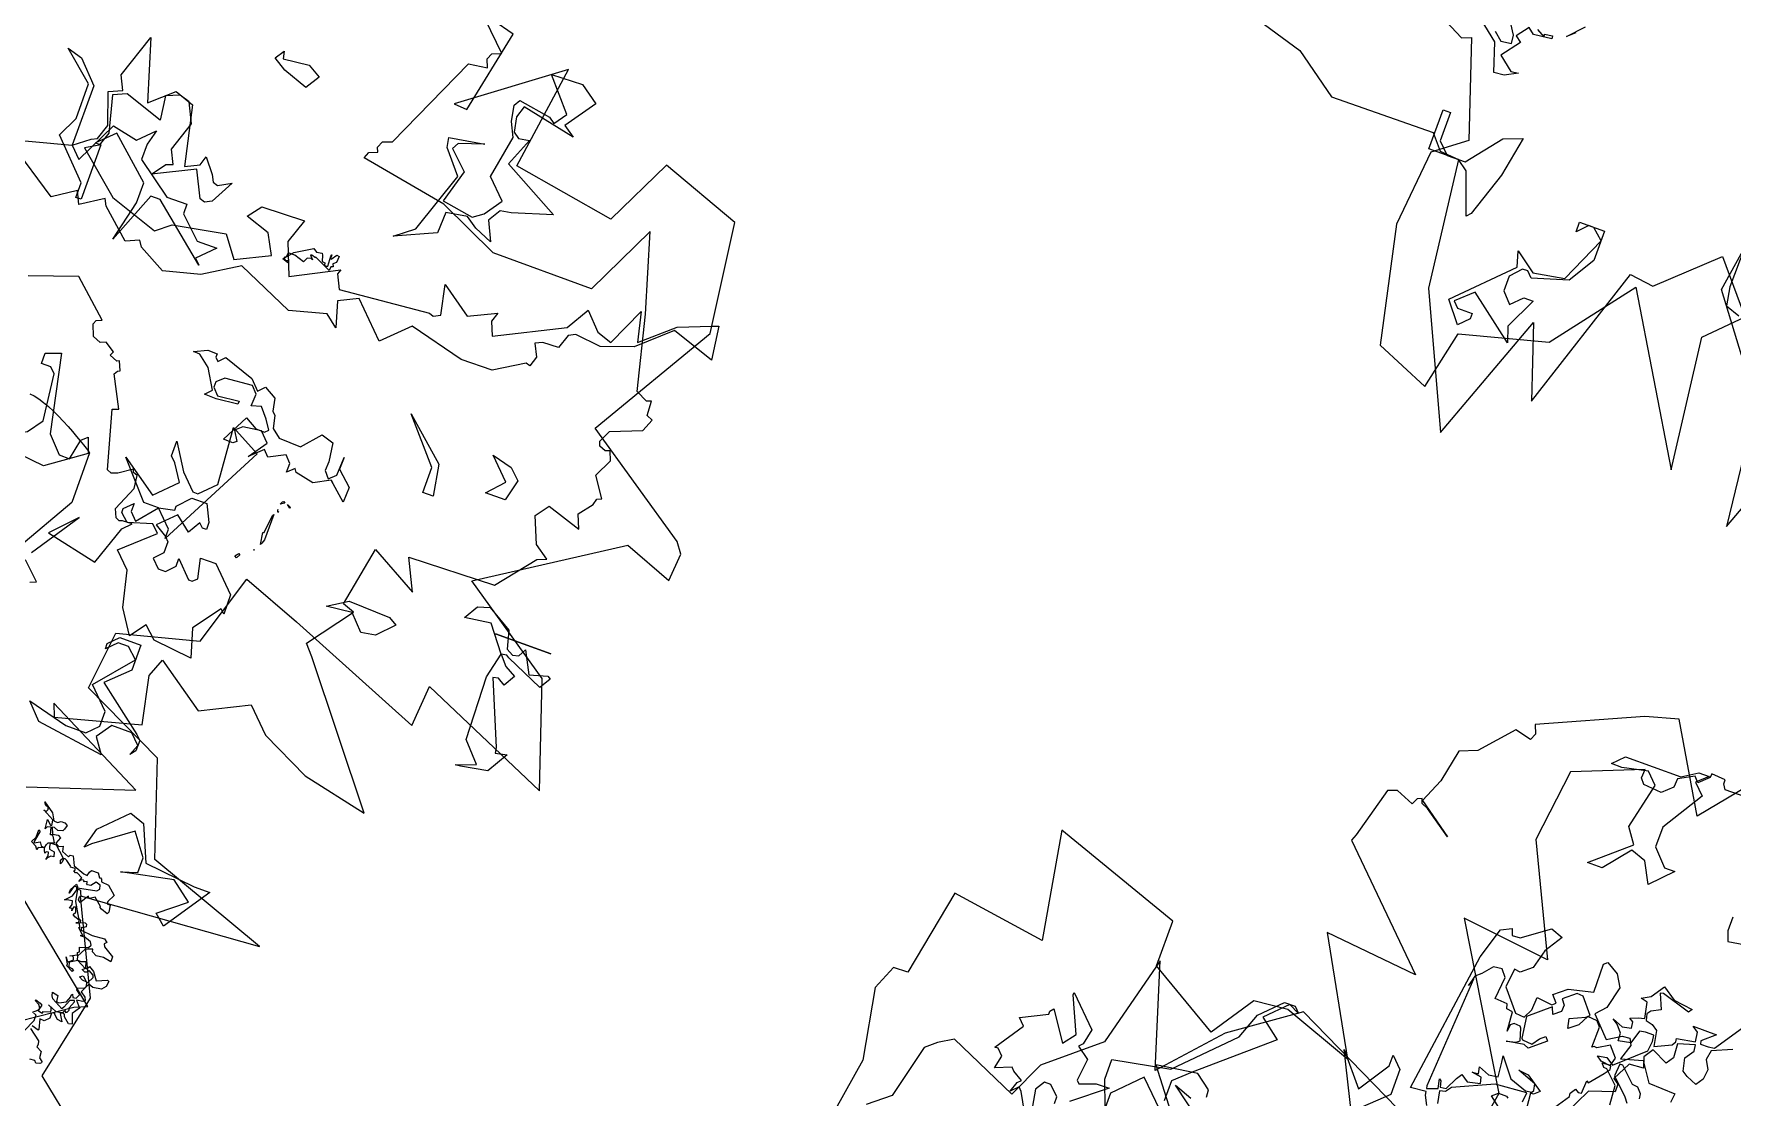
# Model space of a CAD drawing. Header units: metres. Extents: x -71 to 881, y -503 to 661.
# Drawn here: x 262.47 to 268.9, y 206.33 to 210.36 of the extents above; entities that cross this region are included whole.
import ezdxf

# ---------------------------------------------------------------- set-up
doc = ezdxf.new("R2010")
doc.units = ezdxf.units.M
doc.layers.add('ARBRE', color=100, linetype='Continuous', lineweight=13, true_color=0x00ff3f)

# ---------------------------------------------------------------- blocks, each defined once
blk = doc.blocks.new('WMF2', base_point=(0, 0.01))
at = {"color": 251, "lineweight": 0, "true_color": 0x636466}
for points in [[(134.73, -222.86), (140.59, -222.8), (140.98, -223.38), (140.96, -223.82), (142.59, -223.95), (142.62, -223.52), (143.7, -222.51), (144.2, -223.11), (145.93, -222.16), (146.02, -221.17), (147.09, -220.14), (149.19, -220.32), (149.69, -220.93), (149.6, -221.91), (157.24, -218.9), (158.3, -210.64), (152.62, -198.66), (162.76, -199.86), (152.65, -183.05), (154.26, -173.69), (175.85, -184.22), (183.13, -179.1), (188.97, -172.64), (192.5, -184.13), (195.26, -173.72), (200.97, -168.92), (202.85, -164.87), (210.8, -168.41), (212.43, -167.44), (213.62, -166.42), (215.13, -160.27), (217.5, -158.38)], [(202.84, -51.25), (195.1, -48.95), (190.12, -45.33), (178.29, -45.44), (176.89, -43.78), (174.7, -43.59), (173.01, -29.2), (166.39, -14.78), (160.89, -29.58), (158.19, -21.39), (152.68, -38.14), (149.95, -37.75), (143.85, -43.43), (139.57, -38.33)], [(135.29, -33.25), (133.39, -15.7), (130.63, -23.1)], [(44.16, -28.75), (49.49, -33.04), (47.38, -42.86), (52.22, -53.02), (31.88, -54.47), (45.91, -59.56), (49.4, -70.11), (59.14, -74.81), (58.34, -81.44), (49.36, -83.76), (46.84, -91.88), (40.14, -89.34), (24.4, -82.93), (24.01, -87.6), (8.81, -80.93), (12.69, -92.64), (23.58, -100.08), (8.83, -109.56), (3.27, -107.44), (3.01, -110.61), (3.9, -111.79), (16.57, -120.44), (8.22, -134.47), (9.81, -146.85), (18.98, -150.2), (22.71, -142.59), (34.39, -144.58), (32.65, -156.43), (43.16, -148.65), (41.63, -148.52), (39.67, -158.01), (44.92, -159.4)], [(162.25, -221.47), (162.55, -220.76), (164.41, -221.19), (167.6, -217.66), (169.53, -216.89), (170.28, -213.15), (171.44, -210.43), (167.5, -207.63), (170.63, -209.8), (171.33, -210.11), (171.53, -210.62), (172.06, -210.42), (172.36, -209.7), (174.37, -210.56), (175.39, -210.16), (176.98, -204.42), (177.29, -203.7), (165.65, -192.21), (176.34, -193.26), (169.52, -180.97), (177.55, -183.87), (181.35, -183.49), (184.59, -178.67), (192.69, -183.49), (192.69, -188.7), (207.51, -193.95), (205.44, -181.84), (216.23, -183.49), (218.11, -173.58), (219.76, -173.52), (220.92, -170.8), (219.49, -162.84), (220.49, -156.77)], [(187.58, -60.7), (178.92, -56.25), (177.9, -56.66), (174.32, -45.95), (177.81, -43.34), (178.67, -34.61), (175.87, -21.54), (169.72, -18.91), (168.26, -25.61), (158.55, -28.14), (151.66, -37.02), (141.23, -19.49), (142.97, -34.33), (135.13, -42.17)], [(59.11, -34.32), (48.77, -41.31), (47.36, -41.88), (58.37, -50.92)], [(61.87, -62.25), (50.47, -66), (62.16, -71.92), (61.59, -70.48), (52.23, -72.98), (53.36, -78.3), (52.54, -80.39), (46.99, -76.49), (41.75, -79.1), (39.13, -76.49), (33.51, -73.76), (26.05, -72.12), (37.25, -86.3), (38.33, -87.51), (34.61, -92.45), (35.99, -92.94), (34.69, -99.75), (29.28, -96.73), (30.97, -100.19), (21.09, -100.49), (17.67, -104.7), (16.66, -105.12), (18.28, -106.23), (19.48, -109.18), (18.41, -110.67), (14.49, -109.41), (15.1, -110.95), (13.93, -112.47), (13.73, -113.15), (13.23, -113.37), (14.72, -115.61), (13.76, -117.64), (14.16, -118.66), (14.68, -118.45), (15.39, -118.76), (15.6, -119.27), (14.94, -120.61), (11.56, -121.96), (10.97, -123.39), (11.67, -123.68), (11.74, -125.32), (12.27, -125.11), (13.58, -125.77), (15.6, -134.05), (18.21, -142.77), (22.11, -134.68), (33.61, -134.71), (40.51, -137.9), (50.45, -139.73), (50.16, -140.44), (49.24, -140.81), (49.44, -141.32), (49.15, -142.04), (48.13, -142.44), (43.19, -153.31), (41.06, -153.59), (41.43, -154.51), (41.13, -155.22), (40.11, -155.63), (43.05, -158.46)], [(131.8, -232.03), (142.53, -219.05), (147.98, -228.38), (151.61, -227.39), (162.65, -222.48), (162.25, -221.47), (162.25, -221.47)], [(57.77, -59.77), (57.34, -59.74), (56.99, -59.99), (56.55, -59.99), (56.22, -59.81), (56.35, -59.33), (56.48, -59.08), (57.01, -58.91), (57.45, -59.12), (57.71, -59.07), (57.42, -58.35), (56.8, -58.47), (56.47, -58.28), (56.73, -57.56), (56.31, -57.33), (55.87, -57.53), (55.75, -56.92), (54.93, -56.6), (54.8, -56.85), (54.47, -56.9), (54, -55.88), (52.71, -55.43), (52.29, -55.4), (52.19, -55.8), (52.04, -56.06), (51.25, -56.07), (50.96, -55.61), (50.83, -55.62), (50.67, -55.53), (50.58, -55.28), (49.76, -55.18), (48.77, -54.33), (49.22, -53.47), (49.17, -53.21), (48.84, -53.17), (48.7, -52.42), (48.83, -52.17), (49.57, -52.45), (49.82, -52.58), (49.78, -52.67), (50.67, -53.46), (51.2, -53.08), (51.37, -53.18), (51.41, -53.31), (52.03, -52.33), (52.28, -52.54), (52.29, -52.9), (52.25, -52.99), (52.13, -53.02), (52.29, -53.33), (52.38, -53.6), (52.8, -53.6), (52.54, -52.26), (51.6, -50.66), (51.34, -50.52), (51.27, -50.28), (50.74, -50.44), (50.57, -50.33), (50.48, -50.06), (50.84, -49.82), (50.98, -49.78), (50.89, -49.52), (49.55, -49.37), (48.16, -49.5), (47.78, -49.18), (48, -48.98), (47.85, -48.67), (46.68, -47.94), (46.65, -47.37), (47.56, -47.53), (48.39, -47.43), (48.9, -47.71), (48.98, -47.97), (49.76, -47.72), (50.3, -46.68), (50.19, -46.3), (49.75, -46.27), (49.22, -46.45), (49.02, -45.79), (48.86, -45.72), (48.68, -46.06), (48.07, -45.73), (47.44, -44.86), (46.32, -45.35), (46.14, -45.25), (46.23, -44.64), (46.6, -44.17), (47.56, -44.03), (48.1, -44.22), (48.58, -43.15), (48.01, -42.73), (47.85, -42.43), (48.07, -42.2), (48.76, -42.13), (48.17, -41.4), (48.71, -40.58), (48.32, -39.48), (48.7, -39.37), (49.37, -39.95), (49.47, -40.2), (49.63, -40.29), (49.94, -40.13), (49.49, -39.35), (50.01, -39.4), (50.51, -39.88), (50.54, -40.02), (50.86, -39.85), (50.83, -39.28), (51.31, -38.78), (51.84, -38.83), (51.55, -37.7), (51.59, -37.62), (52.39, -37.81)], [(52.44, -37.5), (51.18, -36.52), (51.08, -36.13), (51.12, -35.83), (50.51, -35.51), (50.45, -34.8), (50.07, -34.49), (50.03, -34.34), (50.2, -34.23), (50.61, -34.11), (50.82, -34.33), (51.37, -34.3)], [(53.01, -37.03), (52.38, -38.45), (52.36, -39.1), (52.67, -39.15)], [(52.85, -39.25), (52.39, -39.66), (52.26, -39.92), (52.49, -40.27), (53.02, -40.55), (52.98, -40.64), (52.41, -40.45), (52.16, -40.32), (52.31, -39.62), (51.9, -39.53), (51.76, -39.57), (51.81, -39.69), (51.02, -39.94), (51.02, -40.16), (51.11, -40.42), (51.46, -40.59), (50.47, -40.19), (49.85, -40.29), (49.72, -40.33), (49.57, -40.61), (49.49, -40.55), (49.46, -40.43), (49.28, -40.54), (49.15, -40.81), (49.22, -41.05), (48.9, -41.88), (48.95, -42.01), (49.46, -41.85), (49.82, -40.94), (49.95, -40.7), (51.24, -41.37), (51.43, -41.67), (51.53, -42.07), (50.86, -41.92), (50.77, -41.24), (50.48, -41.18), (49.74, -41.56), (49.46, -42.27), (49.5, -42.42), (49.41, -42.59), (49.24, -42.27), (48.89, -42.32), (48.63, -42.83), (49.09, -43.19), (49.12, -43.32), (49.21, -43.37), (48.38, -43.7), (48.25, -43.95), (48.36, -44.36), (48.89, -44.41), (49.31, -44.64), (48.96, -44.87), (48.46, -44.41), (48.27, -44.32), (47.88, -45.08), (47.97, -45.33), (48.55, -45.65), (48.68, -45.4), (48.96, -45.31), (49.3, -45.49), (49.06, -45.7), (50.1, -46.26), (50.9, -45.79), (50.93, -45.72), (50.82, -45.31), (50.42, -45.22), (50.17, -45.09), (50.28, -44.9), (51.03, -45.31), (51.03, -45.54), (51.44, -46.19), (51.18, -45.85), (51.02, -45.76), (50.63, -46.1), (50.58, -46.17), (50.67, -46.44), (50.83, -46.52), (51.09, -46.45), (50.35, -46.83), (50.42, -47.09), (50.26, -47.21), (50.42, -47.72), (49.49, -48.01), (49.31, -48.35), (49.49, -48.67), (50.03, -48.84), (50.3, -48.99), (50.77, -48.92), (50.44, -48.95), (51.22, -49.71), (51.11, -49.74), (51.31, -50.19), (51.71, -50.04), (51.65, -50.13), (51.4, -50.23), (51.47, -50.48), (52.03, -50.67), (52.29, -50.82), (52.12, -51.17), (52.29, -51.69), (52.54, -51.59), (52.57, -51.17), (52.63, -51.43), (52.9, -51.36), (52.76, -51.82), (52.87, -52.23), (53.49, -52.1), (53.75, -52.03), (53.04, -52.74), (52.85, -53.52), (52.92, -53.78), (53.01, -53.82), (53.28, -53.74), (53.5, -52.87), (53.5, -53.31), (53.09, -54.09), (52.87, -53.87), (52.85, -53.74), (50.74, -54.16), (50.47, -54.45), (50.6, -54.86), (51.14, -55.04), (51.55, -54.48), (51.91, -54.45), (52.09, -54.54), (52.03, -54.61), (52.09, -54.76), (52.39, -54.6), (52.42, -54.73), (52.51, -54.77), (52.77, -54.69), (52.92, -54.44), (52.77, -54.92), (53.44, -55.27), (53.59, -55.23), (53.84, -55.36), (53.75, -55.52), (53.79, -55.66), (54.35, -55.63), (54.31, -55.72), (54.95, -56.16), (55.21, -56.29), (55.34, -56.28), (55.36, -55.82), (55.49, -55.58), (55.61, -55.96), (55.42, -56.31), (56.6, -57.37), (57.04, -57.37), (57.3, -57.31), (57.27, -56.95), (57.18, -56.7), (56.58, -56.58), (56.42, -56.07), (56.77, -56.03), (57.04, -55.74), (57.17, -55.49), (57.04, -55.96), (57.15, -56.34), (57.42, -56.28), (57.5, -56.1), (57.66, -56.41), (57.75, -56.66), (58.41, -56.45), (58.45, -56.16), (58.7, -56.5), (59.31, -56.82), (58.99, -57.43), (58.98, -58.29), (58.79, -58.19), (59.04, -56.9), (58.99, -56.77), (58.39, -57.11), (58.15, -56.74), (57.97, -56.66), (57.71, -56.74), (57.66, -57.05), (57.53, -57.31), (56.88, -57.52), (57.28, -58.16), (57.46, -58.26), (57.59, -58.22), (57.82, -59.01), (58.22, -58.91), (58.37, -58.64), (58.47, -59.68), (57.96, -59.2), (57.81, -59.24), (57.85, -59.58), (57.93, -59.84), (59.21, -60.53), (58.92, -60.47), (58.77, -60.73), (58.88, -60.98), (59.17, -61.05), (59.42, -61.39), (58.22, -60.54), (57.77, -59.77), (57.77, -59.77)], [(169.87, -28.84), (169.25, -28.23), (167.56, -28.23), (167.56, -27.6), (168.66, -26.5), (170.48, -28.84), (164.64, -34.67), (165.12, -36.39), (162.8, -34.67), (159.28, -35.28), (156.97, -40.52), (158.19, -41.62), (158.8, -41.62), (159.88, -40.52), (159.88, -41.62), (156.97, -41.62), (156.97, -38.21), (158.8, -35.28), (162.8, -34.07), (163.41, -34.67), (164.03, -34.67), (165.12, -33.45), (165.12, -31.75), (164.03, -30.53), (162.8, -31.75), (161.71, -31.75), (163.41, -28.23), (162.8, -26.5), (168.04, -30.53), (169.87, -28.84), (169.87, -28.84)], [(138.22, -33.95), (142.72, -39.97), (141.89, -45.21), (141.95, -40.55), (141.61, -38.48), (139.96, -37.89)], [(174.7, -43.59), (178.13, -43.59), (178.13, -48.16), (177.26, -48.16), (177.26, -44.83), (176.02, -43.59), (173.91, -43.59), (170.9, -47.37), (168.8, -48.16), (169.68, -43.59), (171.36, -38.49), (171.81, -38.05), (173.47, -42.7), (174.7, -43.59), (174.7, -43.59)], [(40.86, -56.38), (43.16, -58.19), (49.01, -56.98), (47.19, -57.59), (47.19, -59.3), (49.01, -61.74), (53.04, -58.82), (53.65, -58.19), (53.04, -60.53), (50.1, -63.43), (48.41, -62.83), (46.7, -58.82), (40.86, -58.19), (39.03, -58.19), (42.55, -52.98), (43.78, -54.06), (40.86, -56.38), (40.86, -56.38)], [(167.3, -61.05), (168.14, -60.32), (166.54, -62.02)], [(171.36, -59.94), (170.42, -59.42), (170.47, -59.72), (169.59, -59.84), (169.56, -59.52), (171.59, -59.29), (172.31, -59.83), (173.34, -58.5), (172.64, -57.96), (174.22, -55.94), (172.57, -54.64), (171.71, -54.74), (173.12, -54.01), (174.29, -53.87), (175.3, -57.08), (178.61, -59.71)], [(175.68, -58.22), (174.72, -57.4), (173.53, -57.53), (173.65, -58.47), (174.34, -59.58)], [(64.7, -71.27), (60.09, -70.06), (57.77, -70.06), (56.55, -71.27), (56.55, -72.98), (58.86, -75.3), (55.34, -79.44), (56.55, -80.53), (57.77, -80.53), (58.86, -79.44), (58.86, -80.05), (57.77, -81.14), (55.34, -81.14), (55.34, -78.22), (57.77, -75.92), (52.42, -71.77), (51.91, -71.27), (51.91, -70.06), (52.42, -69.46), (51.91, -70.67), (53.02, -71.77), (55.34, -71.77), (56.55, -70.06), (55.34, -68.37), (63.01, -69.46), (64.7, -71.27)], [(69.14, -83.51), (68.47, -83.79), (70.41, -85.67)], [(70.05, -86.62), (66.45, -92.02), (69.04, -89.28), (63.17, -87.99), (61.62, -92.45), (60.75, -93.34), (61.84, -93.29), (62.18, -93.16), (62.64, -93.37), (63.02, -94.3), (61.86, -97.06), (62.03, -98.49), (62.51, -98.7), (62.64, -99.03), (64.13, -98.04), (64.8, -97.78), (65.29, -97.98), (67.08, -104.41), (66.4, -104.68), (68.19, -108.14), (67.94, -108.55), (67.68, -108.66), (68.1, -109.68), (68.37, -109.56), (69.29, -109.9), (69.08, -110.38), (70.18, -111.12), (70.78, -110.87), (71.7, -111.21), (72.22, -112.5), (72.02, -112.99), (71.4, -113.23), (75.46, -116.88), (80.69, -115.04)], [(76.15, -102.93), (75.62, -102.89), (75.04, -102.76), (74.41, -102.57), (73.74, -102.32), (73.05, -102.03), (72.35, -101.7), (71.67, -101.35), (70.98, -101), (70.34, -100.64), (69.73, -100.29), (69.19, -99.97), (68.7, -99.67), (68.31, -99.43), (68.02, -99.24), (67.83, -99.11), (67.77, -99.08), (67.77, -93.28), (71.55, -86.71)], [(18.5, -90.74), (17.84, -93.61), (20.02, -96.45), (22.98, -96.02), (22.05, -97.63), (20.72, -98), (17.93, -96.37), (17.41, -94.37), (16.65, -93.94), (15.97, -94.11), (15.49, -94.96), (14.21, -92.52), (12.21, -93.06), (11.86, -92.86), (12.6, -91.6), (16.89, -93.51), (17.23, -93.72), (17.84, -93.61), (16.91, -92.52), (15.64, -91.79), (16.37, -90.52), (17.22, -91.02), (17.83, -90.91), (14.87, -83.79), (14.78, -83.17), (13.49, -83.45), (14.87, -81.07), (17.86, -80.56), (18.47, -80.47), (16.28, -81.33), (18.28, -83.52), (18.5, -90.74), (18.5, -90.74)], [(55.55, -83.45), (56.85, -81.67), (58.61, -84.37), (59.53, -88.36), (61.31, -90.12), (57.78, -93.28), (58.61, -94.11), (61.31, -93.28), (62.23, -94.11), (62.23, -94.58), (61.31, -95.5), (61.31, -94.58), (60.48, -93.73), (58.61, -95.97), (56.85, -96.33), (56.85, -96.8), (55.55, -98.2), (53.79, -98.2), (52.87, -96.33), (52.87, -95.5), (53.33, -95.5), (53.79, -95.97), (54.63, -94.58), (56.39, -95.97), (58.23, -94.11), (56.85, -93.28), (56.39, -92.81), (56.39, -91.51), (57.31, -90.59), (56.39, -89.66), (55.55, -89.66), (54.63, -90.59), (54.63, -91.51), (52.87, -89.66), (52.41, -89.66), (51.93, -90.12), (52.41, -92.34), (50.63, -92.34), (47.94, -89.66), (47.94, -87.42), (48.41, -87.89), (50.63, -84.84), (49.71, -81.67), (54.16, -82.15), (55.55, -83.45), (55.55, -83.45)], [(30.71, -93.26), (29.79, -92.67), (31.51, -90.88), (33.12, -90.61), (34.74, -92.37), (37.69, -92.07), (35.5, -93.43), (30.71, -93.26), (30.71, -93.26)], [(58.61, -95.97), (60.32, -95.97), (63.86, -99.98), (59.71, -97.06), (57.39, -99.38), (58.61, -101.21), (59.21, -101.81), (59.21, -103.52), (57.39, -100.59), (55.69, -98.89), (55.08, -98.89), (53.39, -100.59), (53.87, -107.05), (50.45, -105.22), (56.79, -93.05), (56.79, -94.14), (58.61, -95.97), (58.61, -95.97)], [(48.48, -94.16), (48.71, -93.73), (48.96, -93.86), (48.64, -94.24), (48.48, -94.16), (48.48, -94.16)], [(12.72, -95.5), (19.16, -95.5), (12.72, -95.5), (12.72, -95.5)], [(46.51, -96.62), (46.65, -96.16), (46.74, -95.97), (46.95, -97.29), (46.8, -97.34), (46.58, -99.41), (46.49, -99.57), (46.51, -96.62), (46.51, -96.62)], [(47.28, -95.16), (47.15, -95.21), (47.28, -95.16), (47.28, -95.16)], [(78.38, -97.12), (74.97, -98.96), (73.76, -100.65), (74.37, -105.9), (74.97, -106.51), (76.08, -106.51), (76.08, -107.72), (74.37, -108.33), (72.54, -99.56), (70.84, -97.73), (69.62, -97.73), (69.14, -100.05), (68.53, -100.65), (67.9, -98.96), (72.05, -96.02), (77.9, -96.64), (78.38, -97.12), (78.38, -97.12)], [(46.06, -100), (46.17, -99.95), (46.26, -100.23), (46.22, -100.08), (46.06, -100), (46.06, -100)], [(45.08, -100.81), (45.46, -101.12), (45.03, -100.9), (45.08, -100.81), (45.08, -100.81)], [(45.94, -101.27), (45.76, -101.16), (46.23, -100.87), (46.06, -101.21), (45.94, -101.27), (45.94, -101.27)], [(41.84, -105.25), (43.62, -104.29), (45.73, -104.74), (46.01, -105.12), (46.77, -104.41), (46.73, -105.44), (47.43, -106.2), (49.22, -105.25), (49.85, -105.94), (51.28, -104.6), (49.82, -106.67), (50.87, -107.74), (52.95, -107.44), (53.69, -106.82), (53.01, -105.71), (53.39, -105.43), (54.48, -105.47), (52.9, -108.54), (51.53, -107.75), (50.51, -107.72), (50.13, -108.07), (50.82, -109.11), (51.79, -110.25), (52.85, -109.93), (52.79, -111.31), (53.49, -112.07), (56.63, -111.82), (57.39, -111.12), (57.42, -110.48), (56.72, -109.72), (54.29, -109.98), (54.31, -109.62), (56.73, -109.36), (58.12, -109.4), (57.43, -110.12), (58.73, -112.28), (60.09, -113.37), (60.82, -113.4), (59.39, -114.07), (58.29, -114.03), (58.31, -113.66), (57.96, -113.28), (57.27, -113.98), (53.82, -112.76), (52.77, -111.68), (52.09, -112.38), (50.71, -111.59), (50.41, -110.19), (50.06, -109.81), (49.75, -108.42), (48.76, -107.65), (46.27, -107.55), (44.45, -109.59), (43.06, -109.17), (42.78, -107.03), (42.83, -106.03), (42.2, -105.27), (41.44, -105.97), (41.35, -108.07), (41.41, -106.7), (39.72, -105.17), (39.79, -103.4), (41.84, -105.25), (41.84, -105.25)], [(41.84, -105.25), (41.63, -105.03), (41.84, -105.25), (41.84, -105.25)], [(31.94, -110.31), (36.07, -115.05), (31.32, -110.9), (30.71, -107.38), (31.94, -107.38), (31.94, -110.31), (31.94, -110.31)], [(23.77, -111.52), (26.08, -113.84), (23.77, -113.24), (22.56, -112.13), (23.16, -109.69), (25.47, -109.69), (23.77, -111.52), (23.77, -111.52)], [(89.18, -128.05), (81.01, -130.16), (79.28, -131.51), (78.66, -131.81), (78.08, -133.54), (79.32, -137.06), (77.83, -137.7), (78.59, -139.25), (76.91, -144.21), (74.85, -137.35), (72.31, -139.57), (70.12, -138.82), (68.65, -132.15), (67.1, -132.91), (66.75, -133.95), (65.48, -132.37), (65.1, -131.6), (64.53, -131.41), (63.1, -132.21), (64.5, -129.59), (65.26, -129.22), (65.84, -129.4), (67.29, -132.34), (71.77, -130.12), (70.62, -131.65), (69.87, -131.93), (70.65, -133.46), (69.51, -136.82), (70.57, -138.98), (71.73, -139.36), (73.23, -138.72), (72.87, -136.03), (77.25, -137.51), (78.75, -136.87), (77.7, -132.76), (78.24, -131.16), (79.66, -130.35), (74.87, -126.28), (69.33, -124.41), (67.74, -125.68), (61.86, -126.76), (60.09, -124.38), (56.38, -126.21), (57.56, -128.41), (60.34, -129.35), (59.17, -130.88), (54.25, -131.01), (55.18, -128.25), (53.81, -124.69), (48.67, -127.32), (48.87, -126.75), (48.11, -125.21), (37.91, -126.12), (37.44, -125.97), (36.67, -126.35), (37.35, -129.67), (33.92, -127.23), (30.88, -128.65), (31.23, -127.59), (30.59, -126.09), (23.17, -129.77), (21.67, -132.34), (19.86, -130.44), (18.12, -129.86), (16.15, -134.19), (15.36, -130.85), (11.87, -133.9), (8.32, -135.28), (7.59, -135.54), (7.07, -131.77), (12.02, -133.45), (15.55, -130.27), (19.06, -129.03), (22.02, -129.38), (22.79, -129), (23.33, -127.38), (25.15, -127.33), (25.92, -126.95), (25.23, -125.56), (25.63, -124.43), (26.08, -124.57), (29.34, -122.59), (32.94, -122.53), (39.22, -124.13), (42.07, -121.37), (45.72, -125.04), (47.88, -123.97), (47.05, -121.13), (48.46, -122.25), (52.55, -121.18), (59.04, -124.03), (62.95, -121.62), (67.02, -120.56), (70.08, -122.22), (70.5, -122.88), (71.99, -122.24), (75.25, -125.13), (75.62, -125.9), (78.11, -124.29), (78.79, -125.68), (81.26, -124.08), (87.26, -128.05)], [(81.01, -137.11), (81.01, -130.16), (79.79, -128.95), (77.48, -133.7), (74.56, -133.08), (72.85, -134.78), (73.33, -133.08), (73.33, -131.26), (69.33, -128.34), (67, -128.34), (67, -127.23), (64.57, -124.92), (62.26, -124.92), (64.09, -123.1), (63.48, -122.5), (69.93, -127.84), (71.03, -127.84), (73.33, -122), (72.24, -126.63), (72.24, -128.95), (76.88, -133.08), (78.71, -131.26), (78.09, -131.26), (78.09, -124.92), (78.71, -124.92), (78.71, -126.63), (82.71, -130.78), (81.61, -133.08), (81.61, -137.11), (85.03, -140.02), (83.32, -139.54), (81.01, -137.11), (81.01, -137.11)], [(54.16, -127.33), (52.25, -128.51), (51.85, -128.21), (51.22, -128.34), (51.11, -128.15), (50.9, -127.48), (50.6, -127.43), (50.52, -127.17), (50.44, -127.11), (50.17, -127.21), (50.23, -128.35), (50.16, -128.51), (50.16, -128.08), (50.07, -128.03), (49.62, -128.66), (49.33, -128.62), (49.38, -127.89), (49.74, -127.62), (49.57, -127.32), (49.82, -127.23), (49.84, -126.81), (51.76, -127.71), (51.74, -127.58), (52.22, -127.74), (52.33, -127.68), (51.98, -127.29), (52.17, -127.38), (52.57, -127.26), (52.83, -126.75), (53.96, -127.11), (54.74, -127.1), (54.8, -126.57), (54.93, -126.53), (54.96, -126.46), (54.93, -126.32), (54.74, -126.22), (54.51, -126.31), (54.41, -126.05), (55.06, -126.28), (54.16, -127.33), (54.16, -127.33)], [(186.28, -168.03), (189.83, -171.55), (192.73, -168.64), (192.73, -166.93), (193.83, -169.85), (193.83, -172.16), (187.38, -173.37), (181.55, -179.23), (180.45, -182.15), (178.13, -184.47), (176.91, -184.47), (176.31, -183.86), (177.52, -184.47), (179.84, -182.15), (177.52, -180.32), (185.07, -173.85), (186.89, -172.16), (186.89, -169.85)], [(28.56, -153.92), (30.94, -150.53), (29.67, -149.64), (35.82, -150.93), (36.23, -149.61), (35.92, -147.95), (35.22, -147.45), (34.02, -147.66), (35.31, -144.47), (28.78, -140.9), (33.22, -139.51), (34.42, -139.31), (35.29, -137.92), (34.3, -135.76), (36.32, -136.63), (37.59, -137.52), (39.98, -137.11), (40.07, -134.73), (44.54, -132.73), (42.46, -134.33), (40.08, -141.29), (42.26, -143.89), (42.45, -144.97), (38.49, -145.64), (41.28, -144.68), (41.66, -143.99), (39.59, -141.99), (40.67, -138.22), (37.1, -137.61), (35.99, -138.41), (34.61, -140.39), (36.71, -142.49), (35.82, -147.35), (36.59, -148.94), (36.91, -150.74), (36.53, -151.43), (32.84, -150.83), (32.14, -150.33), (31.15, -151.75), (34.23, -155.28), (30.66, -155.41), (28.56, -153.92), (28.56, -153.92)], [(182.48, -169.01), (186.32, -171.88), (184.25, -171.11)], [(182.66, -171.8), (182.73, -172.63), (184.43, -173.9), (189.08, -173.24), (185.87, -169.02)], [(59.05, -144.81), (61.87, -145.83), (63.32, -146.72), (62.67, -147.76), (62.48, -146.91), (59.55, -147.25), (58.09, -146.36), (59.05, -144.81), (59.05, -144.81)], [(200.21, -162.29), (202.01, -165.5), (202.37, -165.88), (203.13, -165.12), (202.75, -166.25), (202.37, -166.64), (203.5, -167.31), (203.82, -167.68), (205.6, -166.93), (205.31, -168.42), (205.98, -169.09), (206.34, -169.09), (204.18, -172.31), (204.93, -173.05), (202.01, -174.48), (202.01, -174.86), (201.7, -175.24), (199.54, -172.01), (198.43, -173.43), (200.21, -177.4), (200.21, -177.69), (197, -174.48), (197.38, -172.69), (197.76, -172.31), (196.33, -171.27), (196.63, -168.73), (196.33, -168.42), (194.53, -169.09), (193.04, -169.09), (196.63, -166.25)], [(198.12, -165.5), (198.12, -166.25), (199.17, -167.31), (199.92, -167.31), (200.59, -166.25), (199.92, -162.29)], [(137.93, -187.74), (138.03, -188.28), (138.55, -188.89), (139.2, -188.95), (140.91, -190.59), (141.25, -190.57), (141.38, -189.16), (139.54, -187.38), (139.07, -186.81)], [(140.77, -186.02), (140.94, -188.21), (142.43, -189.6), (142.8, -189.62), (143.13, -190.05), (142.18, -190.14), (141.95, -191.03), (142.93, -192.19), (144.24, -191.39), (144.58, -191.45), (144.78, -191.29), (144.74, -193.64), (145.22, -194.21), (146.33, -194.31), (146.97, -193.1), (147.96, -192.3), (148.2, -193.41), (146.53, -194.15), (146.12, -194.49), (147.57, -196.24), (148.3, -196.27), (149.64, -195.16), (149.18, -194.59), (149.23, -193.84), (150.01, -193.2), (150.32, -193.98), (152.67, -192.02), (152.33, -189.62), (152.2, -189.45), (151.09, -189.35), (150.48, -190.21), (149.91, -190.68), (149.57, -190.27), (151.32, -188.81), (151.86, -189.06), (153.85, -188.7), (152.77, -188.98), (152.4, -189.29), (152.8, -190.62), (152.94, -190.78), (153.69, -190.85), (154.05, -190.54), (154.11, -189.8), (154.29, -191.99), (154.99, -192.09), (155.13, -192.59), (156.55, -192.72), (156.32, -195.25), (156.96, -196.02), (157.91, -195.93), (158.87, -194.78), (159.49, -194.28), (159.79, -193.07), (159.51, -193.9), (160.36, -181.18), (160.3, -180.89), (159.09, -181.29), (159.32, -182.35), (159.11, -182.21), (158.95, -181.51), (158.27, -181.62), (157.59, -183.02), (157.18, -183.64), (156.35, -183.07), (154.92, -183.39), (155.08, -184.08), (156.2, -184.24), (155.47, -184.34), (155.62, -185.07), (154.42, -184.57), (153.35, -184.75), (153.51, -186.38), (153.6, -187.08), (151.95, -185.01), (149.99, -184.32), (149.29, -184.43), (149.15, -184.65), (149.29, -185.38), (151.47, -186.21), (150.33, -186.08), (148.46, -184.81), (149.07, -184.27), (149.41, -184.25), (148.91, -178.66)], [(146.37, -183.73), (145.25, -185.38), (145.32, -185.75), (144.9, -186.35), (144.5, -186.09), (144.14, -186.16), (144.04, -187.62), (143.83, -187.48), (142.52, -189.03), (142.08, -189.67), (142.11, -190.02), (143.28, -190.18), (143.89, -190.6), (142.85, -190.79), (141.99, -190.19), (138.87, -193), (138.74, -194.12), (138.82, -194.82), (139.8, -194.84), (140.46, -194.71), (140.93, -193.17), (142.31, -192.91), (142.34, -193.82), (143.01, -194.6), (143.63, -195.01), (142.43, -194.52), (141.41, -194.72), (141.51, -195.42), (141.95, -195.71), (141.09, -196.03), (140.4, -196.21), (140.74, -197.98), (141.5, -198.18), (140.55, -198.74), (139.52, -200.23), (138.03, -199.22), (135.82, -198.91), (136.11, -198.49), (139.38, -199.5), (139.74, -199.42), (139.04, -197.73), (140.05, -197.19), (140.36, -196.75), (140.18, -196.05), (139.41, -195.86), (138.75, -195.42), (138.41, -193.65), (136.6, -194.53), (136.31, -194.97), (136.38, -195.33), (134.28, -195.7), (134.46, -196.76), (135.1, -197.22), (132.37, -197.2), (133.77, -195.99), (133.7, -195.63), (132.79, -195.64), (132.09, -195.74), (129.95, -198.9)], [(130.16, -196.3), (132.35, -195.35), (132.53, -194.25), (131.99, -193.25), (132.12, -192.12), (132.68, -191.29), (133.87, -191.79), (134.49, -192.21), (134.79, -193.63), (134.09, -194.68), (134.18, -195.38), (136.09, -194.82), (135.98, -193.22), (136.53, -192.38), (138.34, -193.29), (139.06, -192.24), (138.68, -191.03), (140.3, -190.91), (141.35, -188.87), (140.74, -188.44), (140.72, -187.54), (143.51, -186.63), (145.06, -183.4)], [(150.94, -180.67), (153.31, -182.54), (152.7, -183.08), (151.76, -183.04), (151.56, -182.89)], [(149.91, -183.05), (149.78, -184.18), (153.37, -183.87), (157.76, -181.91), (158.22, -181.26), (158.87, -181.13), (158.61, -179.74)], [(159.63, -179.15), (160.17, -180.16), (160.23, -180.53), (161.97, -180.37), (159.66, -196.47), (158.58, -199.98), (157.43, -200.58), (157.16, -199.85), (156.26, -199.9), (153.31, -201.99), (151.94, -201.5), (153.21, -199.48), (153.79, -197.33), (154.96, -196.37), (155.66, -196.47), (155.88, -194.31), (153.91, -191.96), (152.87, -191.86), (152.36, -192.9), (152.27, -194.36), (150.48, -194.18), (150.11, -194.49), (150.75, -195.26), (149.38, -196.4), (146.61, -197.04), (146.66, -200.28), (146.27, -200.62), (144.88, -199.79), (144.11, -198.43), (144.72, -195.93), (145.72, -194.82), (143.6, -192.6), (142.05, -193.54), (141.19, -193.65), (140.84, -192.91), (141.38, -191.16), (138.98, -191.83), (137.57, -189.7), (134.5, -189.55), (134.6, -188.51)], [(167.3, -178.31), (164.99, -181.83), (164.99, -183.07), (163.76, -181.83), (163.76, -178.92), (166.2, -176.6), (166.2, -173.68), (170.22, -181.83), (167.3, -178.31), (167.3, -178.31)], [(135.09, -209.95), (135.09, -208.36), (134.68, -207.25), (131.36, -207.8)], [(147.98, -213.1), (150.4, -210.17), (152.11, -210.17), (147.98, -213.72), (149.19, -215.41), (147.98, -220.65), (149.19, -221.87), (152.11, -221.27), (153.32, -221.27), (152.11, -222.48), (145.66, -222.48), (143.95, -223.57), (142.74, -223.57), (143.95, -222.48), (142.74, -221.27), (145.66, -216.64), (145.66, -214.32), (143.95, -212.49), (142.74, -212.49), (145.04, -210.17), (146.26, -212.49), (147.98, -213.1), (147.98, -213.1)]]:
    blk.add_lwpolyline(points, dxfattribs=at)

msp = doc.modelspace()

# ---------------------------------------------------------------- block references
at = {"layer": 'ARBRE', "color": 251, "lineweight": 5, "true_color": 0x636466, "xscale": 0.03451886634015593, "yscale": 0.03451886634015593, "zscale": 0.03451886634015593, "rotation": 160.1685466476646}
for p in [(273.0224, 206.4193), (263.7203, 204.7593), (270.8263, 198.6132)]:
    msp.add_blockref('WMF2', p, dxfattribs=at)

doc.saveas('drawing.dxf')
